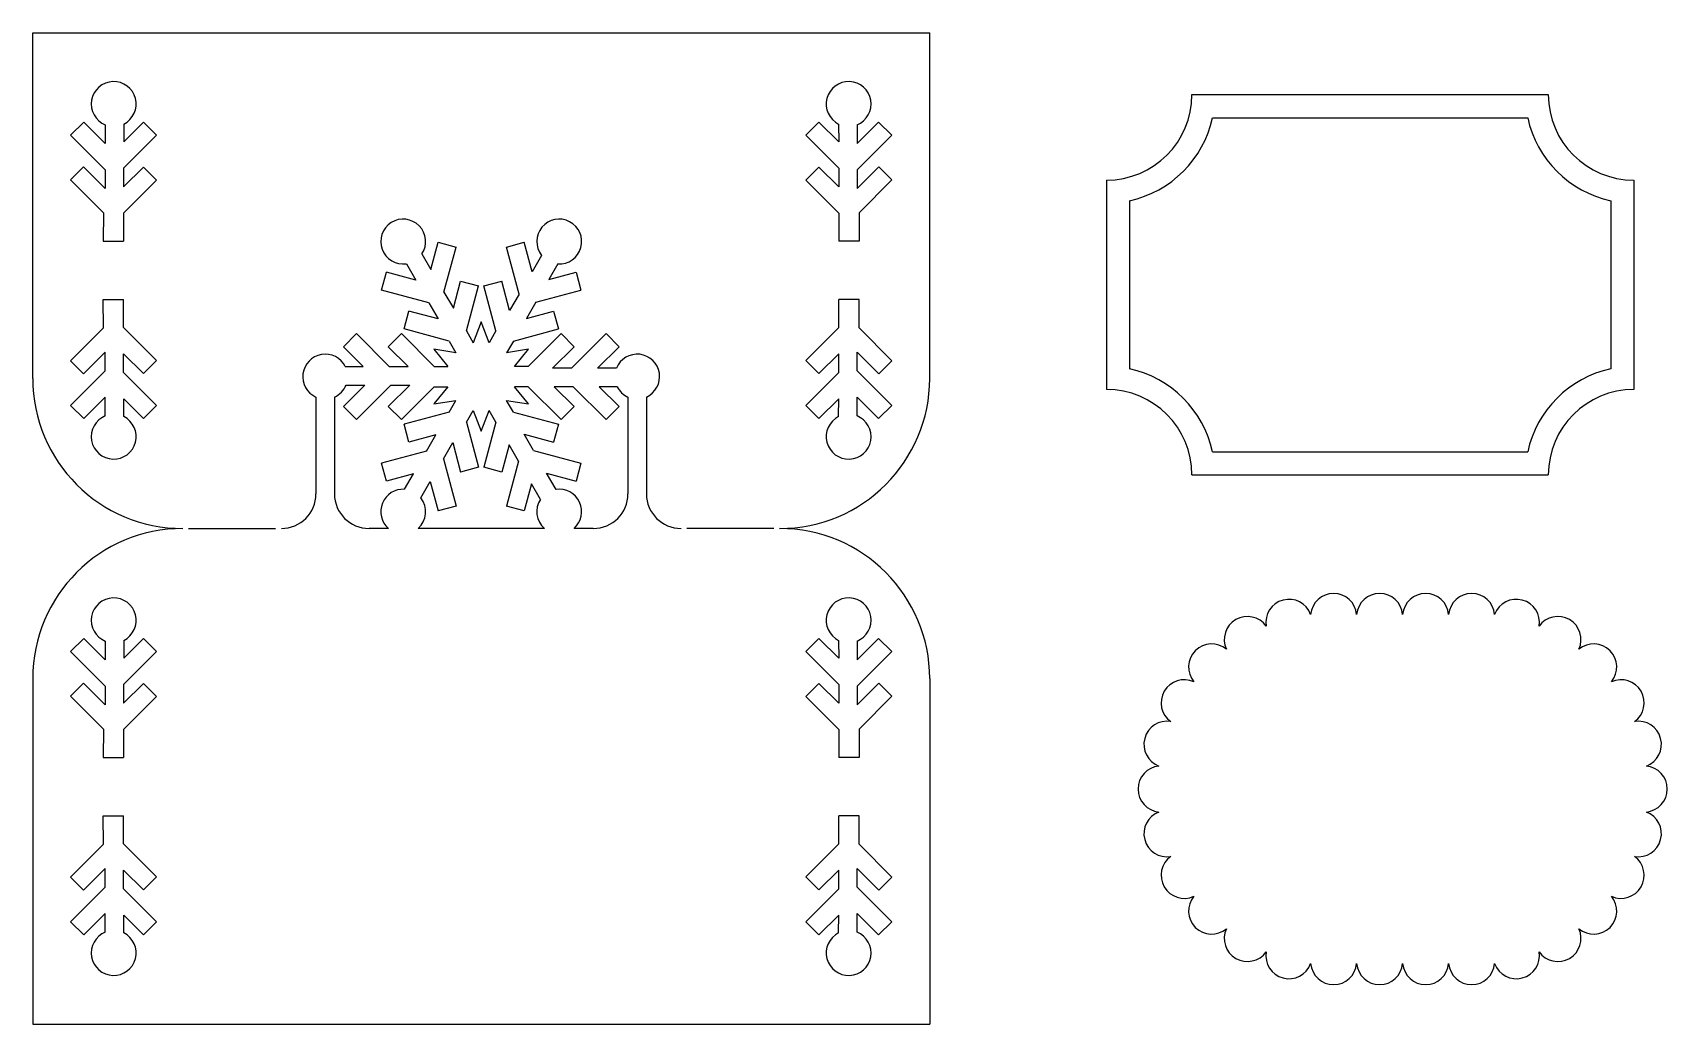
# Model space of a CAD drawing. Extents: x 341 to 483, y -227 to -141.
import ezdxf

# ---------------------------------------------------------------- set-up
doc = ezdxf.new("R2010")
doc.units = 0
doc.layers.get('0').update_dxf_attribs({"linetype": 'CONTINUOUS'})

msp = doc.modelspace()

# ---------------------------------------------------------------- linework, layer by layer
for p, q in [((341.476248, -171.278259), (341.476248, -141.332195)), ((341.476248, -141.332195), (419.155989, -141.332195)), ((419.155989, -171.278259), (419.155989, -141.332195)), ((441.865378, -146.695472), (472.72181, -146.695472)), ((344.764161, -150.19845), (345.898637, -149.070193)), ((347.757653, -150.939458), (345.898637, -149.070193)), ((347.762134, -149.309498), (347.757653, -150.939458)), ((349.358045, -150.798766), (351.081821, -149.084442)), ((349.362309, -149.248318), (349.358045, -150.798766)), ((351.081821, -149.084442), (352.210077, -150.218918)), ((409.550416, -149.084442), (408.42216, -150.218918)), ((411.274192, -150.798766), (409.550416, -149.084442)), ((411.269928, -149.248318), (411.274192, -150.798766)), ((412.870103, -149.309498), (412.874584, -150.939458)), ((412.874584, -150.939458), (414.7336, -149.070193)), ((415.868076, -150.19845), (414.7336, -149.070193)), ((443.650421, -148.695472), (470.936767, -148.695472)), ((347.751431, -153.202188), (344.764161, -150.19845)), ((349.351824, -153.061501), (352.210077, -150.218918)), ((411.280413, -153.061501), (408.42216, -150.218918)), ((412.880806, -153.202188), (415.868076, -150.19845)), ((344.753463, -154.090203), (345.887939, -152.961947)), ((347.596048, -156.94846), (344.753463, -154.090203)), ((347.746952, -154.831208), (345.887939, -152.961947)), ((347.751431, -153.202188), (347.746952, -154.831208)), ((349.341123, -156.953256), (352.199379, -154.110671)), ((349.347345, -154.690522), (351.071122, -152.976195)), ((349.351824, -153.061501), (349.347345, -154.690522)), ((351.071122, -152.976195), (352.199379, -154.110671)), ((409.561115, -152.976195), (408.432858, -154.110671)), ((411.291114, -156.953256), (408.432858, -154.110671)), ((411.284892, -154.690522), (409.561115, -152.976195)), ((411.280413, -153.061501), (411.284892, -154.690522)), ((412.880806, -153.202188), (412.885285, -154.831208)), ((412.885285, -154.831208), (414.744298, -152.961947)), ((413.036189, -156.94846), (415.878774, -154.090203)), ((415.878774, -154.090203), (414.744298, -152.961947)), ((434.453724, -154.107126), (434.453724, -172.229882)), ((480.133464, -154.107126), (480.133464, -172.229882)), ((347.596048, -156.948459), (347.589324, -159.395287)), ((349.341123, -156.953256), (349.334409, -159.395287)), ((411.291114, -156.953256), (411.297828, -159.395287)), ((413.036189, -156.948459), (413.042913, -159.395287)), ((436.453724, -155.892169), (436.453724, -170.444839)), ((478.133464, -155.892169), (478.133464, -170.444839)), ((347.589324, -159.395287), (349.334409, -159.395287)), ((375.961768, -161.835445), (376.590986, -159.48717)), ((376.590986, -159.48717), (378.136467, -159.901281)), ((377.093138, -163.795039), (378.136467, -159.901281)), ((382.495769, -159.901281), (384.04125, -159.48717)), ((383.592204, -163.993231), (382.495769, -159.901281)), ((384.723575, -162.033642), (384.04125, -159.48717)), ((413.042913, -159.395287), (411.297828, -159.395287)), ((373.83369, -161.349505), (374.648672, -162.761097)), ((375.186542, -160.492713), (375.961768, -161.835445)), ((385.538559, -160.622051), (384.723575, -162.033642)), ((386.956989, -161.365258), (386.181761, -162.70799)), ((371.68809, -163.624253), (372.102201, -162.078772)), ((374.648672, -162.761097), (372.102201, -162.078772)), ((386.181761, -162.70799), (388.530036, -162.078772)), ((388.530036, -162.078772), (388.944146, -163.624253)), ((375.780041, -164.720688), (371.68809, -163.624253)), ((377.093138, -163.795039), (377.907651, -165.205818)), ((377.907651, -165.205818), (378.53687, -162.85754)), ((378.53687, -162.85754), (380.082351, -163.271651)), ((379.039021, -167.165412), (380.082351, -163.271651)), ((380.549885, -163.27165), (382.095366, -162.85754)), ((381.593215, -167.165413), (380.549885, -163.27165)), ((382.77769, -165.404008), (382.095366, -162.85754)), ((383.592204, -163.993231), (382.77769, -165.404008)), ((385.050388, -164.667583), (388.944146, -163.624253)), ((347.589324, -164.439187), (349.334409, -164.439187)), ((347.596048, -166.886016), (347.589324, -164.439187)), ((349.341123, -166.881219), (349.334409, -164.439187)), ((373.633974, -166.994623), (374.048084, -165.449142)), ((376.594553, -166.131466), (374.048084, -165.449142)), ((375.780041, -164.720688), (376.594553, -166.131466)), ((385.050388, -164.667583), (384.235874, -166.078361)), ((384.235874, -166.078361), (386.584151, -165.449142)), ((386.584151, -165.449142), (386.998262, -166.994623)), ((411.291114, -166.881219), (411.297828, -164.439187)), ((413.042913, -164.439187), (411.297828, -164.439187)), ((413.036189, -166.886016), (413.042913, -164.439187)), ((347.596048, -166.886015), (344.753463, -169.744272)), ((349.341123, -166.881219), (352.199379, -169.723803)), ((377.527736, -168.037954), (373.633974, -166.994623)), ((380.316118, -166.391337), (379.633225, -168.194605)), ((380.999012, -168.194605), (380.316118, -166.391337)), ((383.104501, -168.037953), (386.998262, -166.994623)), ((411.291114, -166.881219), (408.432858, -169.723803)), ((413.036189, -166.886015), (415.878774, -169.744272)), ((368.377069, -168.53089), (369.508439, -167.399519)), ((372.358868, -170.249948), (369.508439, -167.399519)), ((372.268837, -168.53089), (373.400208, -167.399519)), ((376.250639, -170.249951), (373.400208, -167.399519)), ((377.527736, -168.037953), (378.121941, -169.067145)), ((379.039021, -167.165412), (379.633225, -168.194605)), ((381.593216, -167.165412), (380.999012, -168.194605)), ((383.104501, -168.037953), (382.510296, -169.067145)), ((384.381597, -170.249951), (387.232029, -167.399519)), ((387.232029, -167.399519), (388.3634, -168.530889)), ((388.128281, -170.395035), (391.123797, -167.399519)), ((391.123797, -167.399519), (392.255168, -168.53089)), ((344.753463, -169.744272), (345.887939, -170.872528)), ((347.746952, -169.003267), (345.887939, -170.872528)), ((347.751431, -170.632286), (347.746952, -169.003267)), ((349.347345, -169.143953), (351.071122, -170.858279)), ((349.351824, -170.772974), (349.347345, -169.143953)), ((351.071122, -170.858279), (352.199379, -169.723803)), ((370.096125, -170.249946), (368.377069, -168.53089)), ((373.987895, -170.249949), (372.268837, -168.53089)), ((378.121941, -169.067145), (376.218819, -168.756914)), ((376.218819, -168.756915), (377.439047, -170.249951)), ((384.413418, -168.756914), (382.510296, -169.067145)), ((383.193189, -170.249951), (384.413418, -168.756915)), ((386.499256, -170.395034), (388.3634, -168.530889)), ((390.391022, -170.395036), (392.255168, -168.53089)), ((409.561115, -170.858279), (408.432858, -169.723803)), ((411.284892, -169.143953), (409.561115, -170.858279)), ((411.280413, -170.772974), (411.284892, -169.143953)), ((412.880806, -170.632286), (412.885285, -169.003267)), ((412.885285, -169.003267), (414.744298, -170.872528)), ((415.878774, -169.744272), (414.744298, -170.872528)), ((347.751431, -170.632286), (344.764161, -173.636025)), ((349.351824, -170.772974), (352.210077, -173.615557)), ((368.545672, -170.249945), (370.096125, -170.249946)), ((372.358868, -170.249948), (373.987895, -170.249949)), ((376.250639, -170.249951), (377.439047, -170.249951)), ((384.381598, -170.249951), (383.193189, -170.249951)), ((388.128281, -170.395035), (386.499256, -170.395034)), ((392.020987, -170.395037), (390.391022, -170.395036)), ((411.280413, -170.772974), (408.42216, -173.615557)), ((412.880806, -170.632286), (415.868076, -173.636025)), ((370.241215, -171.849947), (368.377069, -173.714093)), ((368.61125, -171.849945), (370.241215, -171.849947)), ((372.503955, -171.849948), (369.50844, -174.845464)), ((374.132981, -171.849949), (372.268837, -173.714093)), ((372.503955, -171.849948), (374.132981, -171.849949)), ((376.250639, -171.995032), (373.400207, -174.845464)), ((377.439047, -171.995032), (376.218819, -173.488068)), ((376.250638, -171.995032), (377.439047, -171.995032)), ((384.413418, -173.488068), (383.193189, -171.995031)), ((384.381598, -171.995032), (383.193189, -171.995031)), ((384.381598, -171.995032), (387.232029, -174.845463)), ((386.644341, -171.995034), (388.3634, -173.714092)), ((388.273368, -171.995035), (386.644341, -171.995034)), ((388.273368, -171.995035), (391.123797, -174.845463)), ((390.536111, -171.995036), (392.255168, -173.714092)), ((392.086565, -171.995037), (390.536111, -171.995036)), ((344.764161, -173.636025), (345.898637, -174.764281)), ((347.757653, -172.895017), (345.898637, -174.764281)), ((347.762134, -174.524977), (347.757653, -172.895017)), ((349.358045, -173.035709), (351.081821, -174.750033)), ((349.362309, -174.586157), (349.358045, -173.035709)), ((351.081821, -174.750033), (352.210077, -173.615557)), ((366.008451, -172.89429), (366.008451, -181.278259)), ((367.608451, -172.89429), (367.608451, -181.278259)), ((369.50844, -174.845464), (368.377069, -173.714093)), ((373.400207, -174.845464), (372.268837, -173.714093)), ((376.218819, -173.488068), (378.121941, -173.177838)), ((377.527736, -174.20703), (378.121941, -173.177838)), ((379.039021, -175.079571), (379.633225, -174.050378)), ((379.633225, -174.050378), (380.316118, -175.853646)), ((380.316118, -175.853645), (380.999012, -174.050378)), ((381.593216, -175.07957), (380.999012, -174.050378)), ((383.104501, -174.20703), (382.510296, -173.177838)), ((382.510296, -173.177838), (384.413418, -173.488069)), ((388.3634, -173.714092), (387.232029, -174.845463)), ((392.255168, -173.714092), (391.123797, -174.845463)), ((393.023785, -172.89429), (393.023785, -181.278259)), ((394.623785, -172.89429), (394.623785, -181.278259)), ((409.550416, -174.750033), (408.42216, -173.615557)), ((411.274192, -173.035709), (409.550416, -174.750033)), ((411.269928, -174.586157), (411.274192, -173.035709)), ((412.870103, -174.524977), (412.874584, -172.895017)), ((412.874584, -172.895017), (414.7336, -174.764281)), ((415.868076, -173.636025), (414.7336, -174.764281)), ((377.527736, -174.20703), (373.633975, -175.25036)), ((374.048085, -176.795841), (373.633975, -175.25036)), ((379.039021, -175.07957), (380.082352, -178.973332)), ((381.593216, -175.07957), (380.549885, -178.973332)), ((383.1045, -174.207029), (386.998263, -175.250359)), ((386.998263, -175.250359), (386.584152, -176.795841)), ((376.396363, -176.166622), (374.048085, -176.795841)), ((375.581849, -177.5774), (376.396363, -176.166622)), ((377.040033, -178.251751), (377.854546, -176.840974)), ((377.854546, -176.840974), (378.536871, -179.387443)), ((384.037684, -176.113517), (386.584152, -176.795841)), ((384.852196, -177.524295), (384.037684, -176.113517)), ((375.581849, -177.5774), (371.68809, -178.62073)), ((377.040033, -178.251751), (378.136467, -182.343702)), ((382.724586, -177.039164), (382.095367, -179.387442)), ((383.539098, -178.449943), (382.724586, -177.039164)), ((384.852196, -177.524295), (388.944146, -178.62073)), ((443.650421, -177.641536), (470.936767, -177.641536)), ((372.102201, -180.166211), (371.68809, -178.62073)), ((374.450476, -179.536993), (372.102201, -180.166211)), ((373.675248, -180.879724), (374.450476, -179.536993)), ((380.082352, -178.973332), (378.536871, -179.387443)), ((382.095367, -179.387442), (380.549885, -178.973332)), ((383.539098, -178.449943), (382.495769, -182.343702)), ((386.798546, -180.895478), (385.983565, -179.483886)), ((385.983565, -179.483886), (388.530036, -180.166211)), ((388.944146, -178.62073), (388.530036, -180.166211)), ((441.865378, -179.641536), (472.72181, -179.641536)), ((375.093678, -181.622932), (375.908661, -180.211341)), ((375.908661, -180.211341), (376.590986, -182.757812)), ((384.670469, -180.409537), (384.041251, -182.757812)), ((385.445695, -181.75227), (384.670469, -180.409537)), ((378.136467, -182.343702), (376.590986, -182.757812)), ((384.041251, -182.757812), (382.495769, -182.343702)), ((354.976248, -184.278259), (362.508451, -184.278259)), ((372.276153, -184.278259), (370.608451, -184.278259)), ((385.78382, -184.278259), (374.848416, -184.278259)), ((390.023785, -184.278259), (388.356083, -184.278259)), ((405.655989, -184.278259), (398.123785, -184.278259)), ((344.764161, -194.920493), (345.898637, -193.792237)), ((347.757653, -195.661501), (345.898637, -193.792237)), ((349.358045, -195.520809), (351.081821, -193.806485)), ((351.081821, -193.806485), (352.210077, -194.940961)), ((409.550416, -193.806485), (408.42216, -194.940961)), ((411.274192, -195.520809), (409.550416, -193.806485)), ((412.874584, -195.661501), (414.7336, -193.792237)), ((415.868076, -194.920493), (414.7336, -193.792237)), ((347.751431, -197.924232), (344.764161, -194.920493)), ((347.762134, -194.031541), (347.757653, -195.661501)), ((349.351824, -197.783544), (352.210077, -194.940961)), ((349.362309, -193.970361), (349.358045, -195.520809)), ((411.280413, -197.783544), (408.42216, -194.940961)), ((411.269928, -193.970361), (411.274192, -195.520809)), ((412.870103, -194.031541), (412.874584, -195.661501)), ((412.880806, -197.924232), (415.868076, -194.920493)), ((341.476248, -197.278259), (341.476248, -227.224324)), ((344.753463, -198.812246), (345.887939, -197.68399)), ((347.746952, -199.553251), (345.887939, -197.68399)), ((347.751431, -197.924232), (347.746952, -199.553251)), ((349.347345, -199.412565), (351.071122, -197.698239)), ((349.351824, -197.783544), (349.347345, -199.412565)), ((351.071122, -197.698239), (352.199379, -198.832715)), ((409.561115, -197.698239), (408.432858, -198.832715)), ((411.284892, -199.412565), (409.561115, -197.698239)), ((411.280413, -197.783544), (411.284892, -199.412565)), ((412.880806, -197.924232), (412.885285, -199.553251)), ((412.885285, -199.553251), (414.744298, -197.68399)), ((415.878774, -198.812246), (414.744298, -197.68399)), ((419.155989, -197.278259), (419.155989, -227.224324)), ((347.596048, -201.670503), (344.753463, -198.812246)), ((349.341123, -201.675299), (352.199379, -198.832715)), ((411.291114, -201.675299), (408.432858, -198.832715)), ((413.036189, -201.670503), (415.878774, -198.812246)), ((347.596048, -201.670502), (347.589324, -204.117331)), ((349.341123, -201.675299), (349.334409, -204.117331)), ((411.291114, -201.675299), (411.297828, -204.117331)), ((413.036189, -201.670502), (413.042913, -204.117331)), ((347.589324, -204.117331), (349.334409, -204.117331)), ((413.042913, -204.117331), (411.297828, -204.117331)), ((347.589324, -209.161231), (349.334409, -209.161231)), ((347.596048, -211.608059), (347.589324, -209.161231)), ((349.341123, -211.603262), (349.334409, -209.161231)), ((411.291114, -211.603262), (411.297828, -209.161231)), ((413.042913, -209.161231), (411.297828, -209.161231)), ((413.036189, -211.608059), (413.042913, -209.161231)), ((347.596048, -211.608058), (344.753463, -214.466315)), ((349.341123, -211.603262), (352.199379, -214.445847)), ((411.291114, -211.603262), (408.432858, -214.445847)), ((413.036189, -211.608058), (415.878774, -214.466315)), ((347.746952, -213.72531), (345.887939, -215.594571)), ((347.751431, -215.35433), (347.746952, -213.72531)), ((412.880806, -215.35433), (412.885285, -213.72531)), ((412.885285, -213.72531), (414.744298, -215.594571)), ((344.753463, -214.466315), (345.887939, -215.594571)), ((349.347345, -213.865996), (351.071122, -215.580323)), ((349.351824, -215.495017), (349.347345, -213.865996)), ((351.071122, -215.580323), (352.199379, -214.445847)), ((409.561115, -215.580323), (408.432858, -214.445847)), ((411.284892, -213.865996), (409.561115, -215.580323)), ((411.280413, -215.495017), (411.284892, -213.865996)), ((415.878774, -214.466315), (414.744298, -215.594571)), ((347.751431, -215.35433), (344.764161, -218.358068)), ((349.351824, -215.495017), (352.210077, -218.3376)), ((411.280413, -215.495017), (408.42216, -218.3376)), ((412.880806, -215.35433), (415.868076, -218.358068)), ((347.757653, -217.61706), (345.898637, -219.486325)), ((347.762134, -219.24702), (347.757653, -217.61706)), ((349.358045, -217.757752), (351.081821, -219.472076)), ((349.362309, -219.3082), (349.358045, -217.757752)), ((411.274192, -217.757752), (409.550416, -219.472076)), ((411.269928, -219.3082), (411.274192, -217.757752)), ((412.870103, -219.24702), (412.874584, -217.61706)), ((412.874584, -217.61706), (414.7336, -219.486325)), ((344.764161, -218.358068), (345.898637, -219.486325)), ((351.081821, -219.472076), (352.210077, -218.3376)), ((409.550416, -219.472076), (408.42216, -218.3376)), ((415.868076, -218.358068), (414.7336, -219.486325)), ((341.476248, -227.224324), (419.155989, -227.224324))]:
    msp.add_line(p, q)
for centre, radius, start, end in [((348.494541, -147.508705), 1.944035, 296.511301, 247.867744), ((412.137696, -147.508705), 1.944035, 292.132256, 243.488699), ((434.453724, -146.695472), 7.411654, 270, 0), ((480.133464, -146.695472), 7.411654, 180, 270), ((434.453724, -146.695472), 9.411654, 282.269045, 347.730955), ((480.133464, -146.695472), 9.411654, 192.269045, 257.730955), ((373.562285, -159.424508), 1.944035, 326.668801, 278.025244), ((387.069952, -159.424508), 1.944035, 266.668801, 218.025244), ((366.808451, -171.122491), 1.944035, 26.668805, 245.699945), ((393.823785, -171.122491), 1.944035, 294.300056, 158.025244), ((434.453724, -179.641536), 9.411654, 12.269045, 77.730955), ((480.133464, -179.641536), 9.411654, 102.269045, 167.730955), ((354.476248, -171.278259), 13, 180, 270), ((366.808451, -171.122491), 1.944035, 294.300056, 338.025244), ((393.823785, -171.122491), 1.944035, 206.668801, 245.699944), ((406.155989, -171.278259), 13, 270, 0), ((434.453724, -179.641536), 7.411654, 0, 90), ((480.133464, -179.641536), 7.411654, 90, 180), ((348.494541, -176.325769), 1.944035, 112.132256, 63.488699), ((412.137696, -176.325769), 1.944035, 116.511301, 67.867744), ((373.562285, -182.820474), 1.944035, 86.668801, 228.579633), ((387.069952, -182.820474), 1.944035, 311.420364, 98.025244), ((363.008451, -181.278259), 3, 270, 0), ((370.608451, -181.278259), 3, 180, 270), ((373.562285, -182.820474), 1.944035, 311.420367, 38.025244), ((387.069952, -182.820474), 1.944035, 146.668801, 228.579636), ((390.023785, -181.278259), 3, 270, 0), ((397.623785, -181.278259), 3, 180, 270), ((354.476248, -197.278259), 13, 90, 180), ((406.155989, -197.278259), 13, 0, 90), ((348.494541, -192.230749), 1.944035, 296.511301, 247.867744), ((412.137696, -192.230749), 1.944035, 292.132256, 243.488699), ((450.267191, -192.409811), 2, 20.279006, 189.720994), ((454.13474, -191.900639), 2, 5.279006, 174.720994), ((458.117774, -191.900639), 2, 5.279006, 174.720994), ((462.100808, -191.900639), 2, 5.279006, 174.720994), ((466.083842, -191.900639), 2, 5.279006, 174.720994), ((469.951391, -192.409811), 2, 350.279006, 159.720994), ((446.663209, -193.902629), 2, 35.279006, 204.720994), ((473.555372, -193.902629), 2, 335.279006, 144.720994), ((443.5684, -196.27736), 2, 50.279006, 219.720994), ((476.650182, -196.27736), 2, 320.279006, 129.720994), ((441.193669, -199.372169), 2, 65.279006, 234.720994), ((479.024913, -199.372169), 2, 305.279006, 114.720994), ((439.700851, -202.976151), 2, 80.279006, 249.720994), ((480.517731, -202.976151), 2, 290.279006, 99.720994), ((439.191678, -206.8437), 2, 95.279006, 264.720994), ((481.026903, -206.8437), 2, 275.279006, 84.720994), ((439.700851, -210.711249), 2, 110.279006, 279.720994), ((480.517731, -210.711249), 2, 260.279006, 69.720994), ((441.193669, -214.315231), 2, 125.279006, 294.720994), ((479.024913, -214.315231), 2, 245.279006, 54.720994), ((443.5684, -217.41004), 2, 140.279006, 309.720994), ((476.650182, -217.41004), 2, 230.279006, 39.720994), ((348.494541, -221.047813), 1.944035, 112.132256, 63.488699), ((412.137696, -221.047813), 1.944035, 116.511301, 67.867744), ((446.663209, -219.784771), 2, 155.279006, 324.720994), ((473.555372, -219.784771), 2, 215.279006, 24.720994), ((450.267191, -221.277589), 2, 170.279006, 339.720994), ((454.13474, -221.786762), 2, 185.279006, 354.720994), ((458.117774, -221.786762), 2, 185.279006, 354.720994), ((462.100808, -221.786762), 2, 185.279006, 354.720994), ((466.083842, -221.786762), 2, 185.279006, 354.720994), ((469.951391, -221.277589), 2, 200.279006, 9.720994)]:
    msp.add_arc(centre, radius, start, end)

doc.saveas('drawing.dxf')
